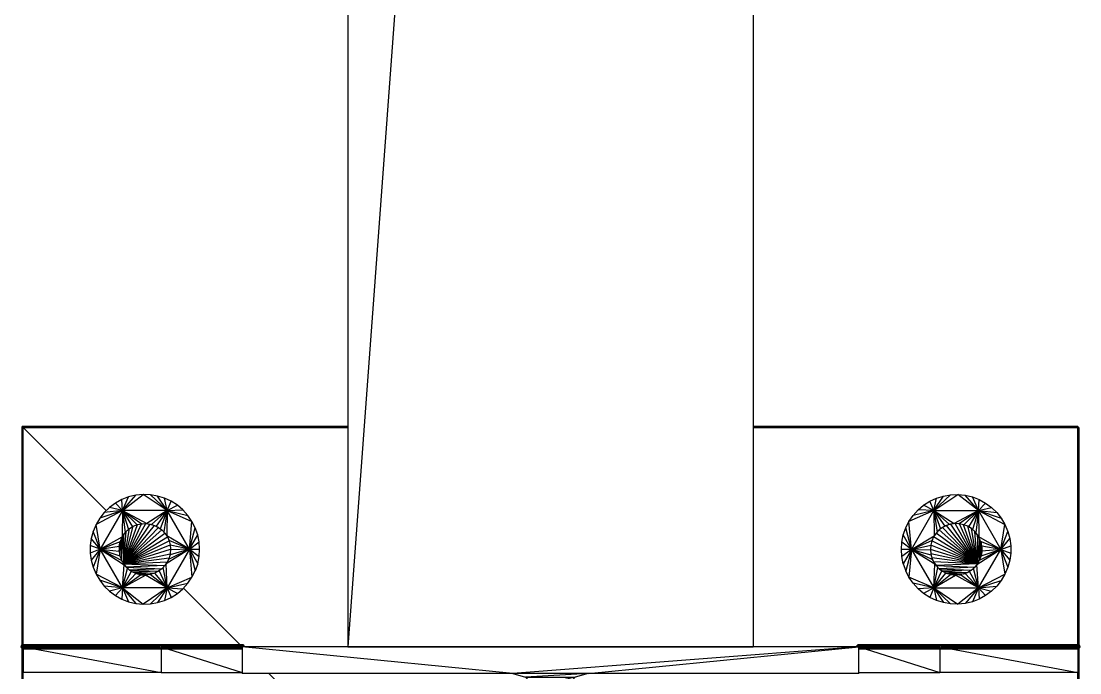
# Model space of a CAD drawing. Header units: millimetres. Extents: x -107267 to 109426, y -98906 to 83910.
# Drawn here: x 55227.5 to 55488.5, y -19015.2 to -18854.7 of the extents above; entities that cross this region are included whole.
import ezdxf

# ---------------------------------------------------------------- set-up
doc = ezdxf.new("R2010")
doc.units = ezdxf.units.MM
doc.layers.add('Top (Plan) View-000-CHÃO', color=254, linetype='Continuous')

# ---------------------------------------------------------------- blocks, each defined once
blk = doc.blocks.new('*U42')
at = {"layer": 'Top (Plan) View-000-CHÃO', "color": 0, "linetype": 'ByBlock', "lineweight": -2}
for p, q in [((154313.44, 143541.2), (154313.44, 142193.2)), ((154413.44, 143541.2), (154313.44, 142193.2)), ((154413.44, 143541.2), (154413.44, 142193.2)), ((154313.44, 142193.2), (154413.44, 142193.2))]:
    blk.add_line(p, q, dxfattribs=at)
blk = doc.blocks.new('*U50')
at = {"layer": 'Top (Plan) View-000-CHÃO', "color": 0, "linetype": 'ByBlock', "lineweight": -2}
for p, q in [((154257.75, 142229.44), (154256.17, 142228.58)), ((154259.44, 142230.09), (154257.75, 142229.44)), ((154257.94, 142226.72), (154257.75, 142229.44)), ((154257.94, 142226.72), (154262.98, 142230.69)), ((154257.94, 142226.72), (154261.19, 142230.51)), ((154257.94, 142226.72), (154259.44, 142230.09)), ((154261.19, 142230.51), (154259.44, 142230.09)), ((154262.98, 142230.69), (154261.19, 142230.51)), ((154264.79, 142230.63), (154262.98, 142230.69)), ((154268.93, 142226.72), (154262.98, 142230.69)), ((154266.56, 142230.33), (154264.79, 142230.63)), ((154268.93, 142226.72), (154264.79, 142230.63)), ((154268.29, 142229.79), (154266.56, 142230.33)), ((154268.93, 142226.72), (154266.56, 142230.33)), ((154269.92, 142229.04), (154268.29, 142229.79)), ((154268.93, 142226.72), (154268.29, 142229.79)), ((154254.72, 142227.51), (154253.42, 142226.25)), ((154256.17, 142228.58), (154254.72, 142227.51)), ((154257.94, 142226.72), (154254.72, 142227.51)), ((154257.94, 142226.72), (154256.17, 142228.58)), ((154268.93, 142226.72), (154269.92, 142229.04)), ((154268.93, 142226.72), (154271.44, 142228.06)), ((154268.93, 142226.72), (154272.82, 142226.9)), ((154271.44, 142228.06), (154269.92, 142229.04)), ((154272.82, 142226.9), (154271.44, 142228.06)), ((154274.03, 142225.56), (154272.82, 142226.9)), ((154257.94, 142226.72), (154251.39, 142223.29)), ((154252.31, 142224.84), (154251.39, 142223.29)), ((154257.94, 142226.72), (154252.31, 142224.84)), ((154253.42, 142226.25), (154252.31, 142224.84)), ((154257.94, 142226.72), (154252.44, 142217.2)), ((154257.94, 142226.72), (154253.42, 142226.25)), ((154257.94, 142226.72), (154257.86, 142220.24)), ((154268.93, 142226.72), (154257.94, 142226.72)), ((154257.94, 142226.72), (154263.89, 142223.53)), ((154257.94, 142226.72), (154262.69, 142223.5)), ((154257.94, 142226.72), (154261.51, 142223.25)), ((154257.94, 142226.72), (154260.4, 142222.77)), ((154257.94, 142226.72), (154259.4, 142222.1)), ((154257.94, 142226.72), (154258.54, 142221.24)), ((154268.93, 142226.72), (154263.89, 142223.53)), ((154268.93, 142226.72), (154265.08, 142223.33)), ((154268.93, 142226.72), (154266.21, 142222.91)), ((154268.93, 142226.72), (154267.24, 142222.28)), ((154268.93, 142226.72), (154268.14, 142221.47)), ((154268.93, 142226.72), (154268.86, 142220.5)), ((154274.43, 142217.2), (154268.93, 142226.72)), ((154268.93, 142226.72), (154274.03, 142225.56)), ((154268.93, 142226.72), (154275.05, 142224.08)), ((154275.05, 142224.08), (154274.03, 142225.56)), ((154250.68, 142221.62), (154250.21, 142219.89)), ((154251.39, 142223.29), (154250.68, 142221.62)), ((154252.44, 142217.2), (154250.68, 142221.62)), ((154252.44, 142217.2), (154251.39, 142223.29)), ((154259.19, 142221.89), (154259.4, 142222.1)), ((154259.4, 142222.1), (154259.52, 142222.18)), ((154260.14, 142222.6), (154260.4, 142222.77)), ((154260.4, 142222.77), (154260.48, 142222.81)), ((154261.31, 142223.16), (154261.51, 142223.25)), ((154261.51, 142223.25), (154261.53, 142223.25)), ((154262.67, 142223.5), (154262.69, 142223.5)), ((154262.69, 142223.5), (154262.86, 142223.51)), ((154263.81, 142223.53), (154263.89, 142223.53)), ((154263.89, 142223.53), (154264.19, 142223.48)), ((154264.95, 142223.35), (154265.08, 142223.33)), ((154265.08, 142223.33), (154265.36, 142223.23)), ((154266.03, 142222.97), (154266.21, 142222.91)), ((154266.21, 142222.91), (154266.44, 142222.77)), ((154267.04, 142222.4), (154267.24, 142222.28)), ((154267.24, 142222.28), (154267.4, 142222.13)), ((154267.93, 142221.66), (154268.14, 142221.47)), ((154274.43, 142217.2), (154275.05, 142224.08)), ((154274.43, 142217.2), (154275.86, 142222.47)), ((154275.86, 142222.47), (154275.05, 142224.08)), ((154276.46, 142220.76), (154275.86, 142222.47)), ((154250.21, 142219.89), (154249.97, 142218.1)), ((154252.44, 142217.2), (154250.21, 142219.89)), ((154252.44, 142217.2), (154257.86, 142220.24)), ((154252.44, 142217.2), (154257.39, 142219.13)), ((154257.36, 142218.99), (154257.39, 142219.13)), ((154257.39, 142219.13), (154257.5, 142219.4)), ((154257.78, 142220.05), (154257.86, 142220.24)), ((154257.86, 142220.24), (154258, 142220.45)), ((154258.4, 142221.03), (154258.54, 142221.24)), ((154258.54, 142221.24), (154258.68, 142221.38)), ((154268.14, 142221.47), (154268.23, 142221.34)), ((154268.68, 142220.74), (154268.86, 142220.5)), ((154268.86, 142220.5), (154268.9, 142220.41)), ((154274.43, 142217.2), (154268.86, 142220.5)), ((154269.27, 142219.64), (154269.39, 142219.41)), ((154269.39, 142219.41), (154269.4, 142219.37)), ((154274.43, 142217.2), (154269.39, 142219.41)), ((154274.43, 142217.2), (154276.46, 142220.76)), ((154274.43, 142217.2), (154276.81, 142219)), ((154276.81, 142219), (154276.46, 142220.76)), ((154276.94, 142217.2), (154276.81, 142219)), ((154249.97, 142218.1), (154249.97, 142216.29)), ((154252.44, 142217.2), (154249.97, 142218.1)), ((154252.44, 142217.2), (154249.97, 142216.29)), ((154249.97, 142216.29), (154250.21, 142214.51)), ((154252.44, 142217.2), (154250.21, 142214.51)), ((154252.44, 142217.2), (154250.68, 142212.77)), ((154252.44, 142217.2), (154251.39, 142211.11)), ((154252.44, 142217.2), (154257.13, 142217.95)), ((154252.44, 142217.2), (154257.1, 142216.75)), ((154252.44, 142217.2), (154257.3, 142215.56)), ((154252.44, 142217.2), (154257.72, 142214.43)), ((154252.44, 142217.2), (154258.35, 142213.39)), ((154257.94, 142207.67), (154252.44, 142217.2)), ((154257.1, 142216.75), (154257.11, 142216.98)), ((154257.11, 142216.71), (154257.1, 142216.75)), ((154257.13, 142217.95), (154257.2, 142218.25)), ((154257.13, 142217.86), (154257.13, 142217.95)), ((154274.43, 142217.2), (154268.69, 142213.63)), ((154274.43, 142217.2), (154268.93, 142207.67)), ((154274.43, 142217.2), (154269.27, 142214.69)), ((154274.43, 142217.2), (154269.64, 142215.84)), ((154269.7, 142218.25), (154269.7, 142218.25)), ((154269.7, 142218.25), (154269.7, 142218.19)), ((154274.43, 142217.2), (154269.7, 142218.25)), ((154269.78, 142217.04), (154269.75, 142216.75)), ((154274.43, 142217.2), (154269.78, 142217.04)), ((154269.78, 142217.11), (154269.78, 142217.04)), ((154274.43, 142217.2), (154276.46, 142213.63)), ((154274.43, 142217.2), (154275.86, 142211.93)), ((154274.43, 142217.2), (154275.05, 142210.32)), ((154274.43, 142217.2), (154276.94, 142217.2)), ((154274.43, 142217.2), (154276.81, 142215.4)), ((154276.81, 142215.4), (154276.94, 142217.2)), ((154250.21, 142214.51), (154250.68, 142212.77)), ((154257.3, 142215.56), (154257.3, 142215.57)), ((154257.35, 142215.44), (154257.3, 142215.56)), ((154257.72, 142214.43), (154257.7, 142214.49)), ((154257.88, 142214.17), (154257.72, 142214.43)), ((154268.69, 142213.63), (154268.8, 142213.84)), ((154269.14, 142214.46), (154269.27, 142214.69)), ((154269.33, 142214.86), (154269.27, 142214.69)), ((154269.64, 142215.84), (154269.55, 142215.56)), ((154269.65, 142215.97), (154269.64, 142215.84)), ((154276.46, 142213.63), (154276.81, 142215.4)), ((154250.68, 142212.77), (154251.39, 142211.11)), ((154251.39, 142211.11), (154252.31, 142209.56)), ((154257.94, 142207.67), (154251.39, 142211.11)), ((154257.94, 142207.67), (154258.35, 142213.39)), ((154257.94, 142207.67), (154259.16, 142212.5)), ((154257.94, 142207.67), (154260.13, 142211.78)), ((154257.94, 142207.67), (154261.21, 142211.25)), ((154258.35, 142213.39), (154258.28, 142213.51)), ((154258.55, 142213.17), (154258.35, 142213.39)), ((154259.16, 142212.5), (154259.04, 142212.64)), ((154259.37, 142212.34), (154259.16, 142212.5)), ((154260.13, 142211.78), (154259.94, 142211.92)), ((154260.32, 142211.68), (154260.13, 142211.78)), ((154261.21, 142211.25), (154260.96, 142211.37)), ((154261.37, 142211.21), (154261.21, 142211.25)), ((154265.93, 142211.36), (154265.88, 142211.34)), ((154266.18, 142211.49), (154265.93, 142211.36)), ((154268.93, 142207.67), (154265.93, 142211.36)), ((154266.99, 142211.94), (154266.89, 142211.88)), ((154267.22, 142212.13), (154266.99, 142211.94)), ((154268.93, 142207.67), (154266.99, 142211.94)), ((154267.92, 142212.7), (154267.79, 142212.59)), ((154268.1, 142212.92), (154267.92, 142212.7)), ((154268.93, 142207.67), (154267.92, 142212.7)), ((154268.69, 142213.63), (154268.55, 142213.46)), ((154268.93, 142207.67), (154268.69, 142213.63)), ((154275.05, 142210.32), (154275.86, 142211.93)), ((154276.46, 142213.63), (154275.86, 142211.93)), ((154252.31, 142209.56), (154253.42, 142208.14)), ((154257.94, 142207.67), (154252.31, 142209.56)), ((154257.94, 142207.67), (154262.38, 142210.94)), ((154257.94, 142207.67), (154263.58, 142210.85)), ((154262.38, 142210.94), (154262.09, 142211.01)), ((154262.49, 142210.93), (154262.38, 142210.94)), ((154263.58, 142210.85), (154263.31, 142210.87)), ((154263.63, 142210.85), (154263.58, 142210.85)), ((154268.93, 142207.67), (154263.58, 142210.85)), ((154264.78, 142210.99), (154264.78, 142210.99)), ((154264.79, 142210.99), (154264.78, 142210.99)), ((154268.93, 142207.67), (154264.78, 142210.99)), ((154268.93, 142207.67), (154275.05, 142210.32)), ((154268.93, 142207.67), (154274.03, 142208.83)), ((154272.82, 142207.49), (154274.03, 142208.83)), ((154274.03, 142208.83), (154275.05, 142210.32)), ((154253.42, 142208.14), (154254.72, 142206.89)), ((154257.94, 142207.67), (154253.42, 142208.14)), ((154257.94, 142207.67), (154254.72, 142206.89)), ((154254.72, 142206.89), (154256.17, 142205.82)), ((154257.94, 142207.67), (154256.17, 142205.82)), ((154257.94, 142207.67), (154257.75, 142204.95)), ((154268.93, 142207.67), (154257.94, 142207.67)), ((154257.94, 142207.67), (154262.98, 142203.7)), ((154257.94, 142207.67), (154261.19, 142203.88)), ((154257.94, 142207.67), (154259.44, 142204.3)), ((154268.93, 142207.67), (154262.98, 142203.7)), ((154268.93, 142207.67), (154264.79, 142203.76)), ((154268.93, 142207.67), (154266.56, 142204.06)), ((154268.93, 142207.67), (154268.29, 142204.6)), ((154268.93, 142207.67), (154272.82, 142207.49)), ((154268.93, 142207.67), (154271.44, 142206.33)), ((154268.93, 142207.67), (154269.92, 142205.36)), ((154269.92, 142205.36), (154271.44, 142206.33)), ((154271.44, 142206.33), (154272.82, 142207.49)), ((154256.17, 142205.82), (154257.75, 142204.95)), ((154257.75, 142204.95), (154259.44, 142204.3)), ((154259.44, 142204.3), (154261.19, 142203.88)), ((154261.19, 142203.88), (154262.98, 142203.7)), ((154262.98, 142203.7), (154264.79, 142203.76)), ((154264.79, 142203.76), (154266.56, 142204.06)), ((154266.56, 142204.06), (154268.29, 142204.6)), ((154268.29, 142204.6), (154269.92, 142205.36))]:
    blk.add_line(p, q, dxfattribs=at)
blk = doc.blocks.new('*U51')
at = {"layer": 'Top (Plan) View-000-CHÃO', "color": 0, "linetype": 'ByBlock', "lineweight": -2}
for p, q in [((154258.17, 142213.64), (154263.7, 142223.54)), ((154258.17, 142213.64), (154262.63, 142223.5)), ((154258.17, 142213.64), (154264.77, 142223.4)), ((154258.17, 142213.64), (154261.58, 142223.27)), ((154258.17, 142213.64), (154265.8, 142223.09)), ((154258.17, 142213.64), (154260.58, 142222.87)), ((154258.17, 142213.64), (154266.76, 142222.6)), ((154258.17, 142213.64), (154259.66, 142222.3)), ((154258.17, 142213.64), (154267.63, 142221.96)), ((154258.17, 142220.75), (154258.85, 142221.59)), ((154258.17, 142213.64), (154258.85, 142221.59)), ((154258.85, 142221.59), (154258.83, 142221.57)), ((154258.85, 142221.59), (154259.66, 142222.3)), ((154258.85, 142221.59), (154258.87, 142221.61)), ((154259.66, 142222.3), (154259.64, 142222.28)), ((154259.66, 142222.3), (154260.58, 142222.87)), ((154259.66, 142222.3), (154259.68, 142222.32)), ((154260.58, 142222.87), (154260.55, 142222.85)), ((154260.58, 142222.87), (154261.58, 142223.27)), ((154260.58, 142222.87), (154260.6, 142222.88)), ((154261.53, 142223.25), (154261.52, 142223.25)), ((154261.58, 142223.27), (154261.55, 142223.26)), ((154261.58, 142223.27), (154262.63, 142223.5)), ((154261.58, 142223.27), (154261.6, 142223.28)), ((154262.63, 142223.5), (154262.6, 142223.49)), ((154262.63, 142223.5), (154263.7, 142223.54)), ((154262.63, 142223.5), (154262.66, 142223.5)), ((154262.67, 142223.5), (154262.69, 142223.5)), ((154263.7, 142223.54), (154263.68, 142223.54)), ((154263.7, 142223.54), (154263.73, 142223.54)), ((154263.7, 142223.54), (154264.77, 142223.4)), ((154264.77, 142223.4), (154264.75, 142223.41)), ((154264.77, 142223.4), (154264.8, 142223.4)), ((154264.77, 142223.4), (154265.8, 142223.09)), ((154265.8, 142223.09), (154265.78, 142223.1)), ((154265.8, 142223.09), (154265.83, 142223.08)), ((154265.8, 142223.09), (154266.76, 142222.6)), ((154266.76, 142222.6), (154266.74, 142222.62)), ((154266.79, 142222.59), (154266.76, 142222.6)), ((154266.76, 142222.6), (154267.63, 142221.96)), ((154267.61, 142221.98), (154267.63, 142221.96)), ((154267.65, 142221.94), (154267.63, 142221.96)), ((154267.63, 142221.96), (154268.38, 142221.19)), ((154257.29, 142218.8), (154257.65, 142219.81)), ((154257.29, 142215.6), (154257.65, 142219.81)), ((154257.65, 142219.81), (154257.64, 142219.79)), ((154257.65, 142219.81), (154258.17, 142220.75)), ((154257.65, 142214.58), (154258.17, 142220.75)), ((154257.65, 142219.81), (154257.66, 142219.84)), ((154257.65, 142219.81), (154257.65, 142214.58)), ((154258.17, 142220.75), (154258.16, 142220.73)), ((154258.17, 142213.64), (154268.38, 142221.19)), ((154258.17, 142220.75), (154258.19, 142220.78)), ((154258.17, 142220.75), (154258.17, 142213.64)), ((154258.17, 142213.64), (154268.98, 142220.29)), ((154258.17, 142213.64), (154269.42, 142219.31)), ((154268.36, 142221.21), (154268.38, 142221.19)), ((154268.39, 142221.16), (154268.38, 142221.19)), ((154268.38, 142221.19), (154268.98, 142220.29)), ((154268.96, 142220.32), (154268.98, 142220.29)), ((154268.99, 142220.27), (154268.98, 142220.29)), ((154268.98, 142220.29), (154269.42, 142219.31)), ((154269.41, 142219.34), (154269.42, 142219.31)), ((154269.43, 142219.28), (154269.42, 142219.31)), ((154269.42, 142219.31), (154269.69, 142218.27)), ((154257.11, 142217.74), (154257.29, 142218.8)), ((154257.29, 142218.8), (154257.11, 142216.66)), ((154257.11, 142217.74), (154257.11, 142217.76)), ((154257.11, 142217.74), (154257.11, 142216.66)), ((154257.11, 142217.74), (154257.11, 142217.71)), ((154257.11, 142216.66), (154257.11, 142216.69)), ((154257.11, 142216.66), (154257.29, 142215.6)), ((154257.11, 142216.66), (154257.11, 142216.63)), ((154257.29, 142218.8), (154257.28, 142218.77)), ((154257.29, 142218.8), (154257.3, 142218.82)), ((154257.29, 142218.8), (154257.29, 142215.6)), ((154258.17, 142213.64), (154269.69, 142218.27)), ((154258.17, 142213.64), (154269.79, 142217.2)), ((154269.69, 142218.3), (154269.69, 142218.27)), ((154269.7, 142218.23), (154269.69, 142218.27)), ((154269.69, 142218.27), (154269.79, 142217.2)), ((154269.79, 142217.2), (154269.69, 142216.12)), ((154269.78, 142217.23), (154269.79, 142217.2)), ((154269.78, 142217.17), (154269.79, 142217.2)), ((154257.29, 142215.6), (154257.28, 142215.62)), ((154257.29, 142215.6), (154257.65, 142214.58)), ((154257.29, 142215.6), (154257.3, 142215.57)), ((154257.3, 142215.57), (154257.31, 142215.54)), ((154257.65, 142214.58), (154257.64, 142214.61)), ((154257.65, 142214.58), (154258.17, 142213.64)), ((154257.65, 142214.58), (154257.66, 142214.56)), ((154258.17, 142213.64), (154269.69, 142216.12)), ((154258.17, 142213.64), (154269.42, 142215.08)), ((154258.17, 142213.64), (154268.98, 142214.1)), ((154268.98, 142214.1), (154268.38, 142213.21)), ((154268.96, 142214.08), (154268.98, 142214.1)), ((154269.42, 142215.08), (154268.98, 142214.1)), ((154268.99, 142214.13), (154268.98, 142214.1)), ((154269.41, 142215.05), (154269.42, 142215.08)), ((154269.69, 142216.12), (154269.42, 142215.08)), ((154269.43, 142215.11), (154269.42, 142215.08)), ((154269.7, 142216.15), (154269.69, 142216.12)), ((154269.69, 142216.1), (154269.69, 142216.12)), ((154258.17, 142213.64), (154258.16, 142213.66)), ((154258.17, 142213.64), (154258.85, 142212.8)), ((154258.17, 142213.64), (154258.19, 142213.62)), ((154258.17, 142213.64), (154268.38, 142213.21)), ((154258.85, 142212.8), (154258.83, 142212.82)), ((154268.38, 142213.21), (154258.85, 142212.8)), ((154258.85, 142212.8), (154259.66, 142212.09)), ((154258.85, 142212.8), (154258.87, 142212.78)), ((154258.85, 142212.8), (154267.63, 142212.43)), ((154259.66, 142212.09), (154259.64, 142212.11)), ((154267.63, 142212.43), (154259.66, 142212.09)), ((154259.66, 142212.09), (154260.58, 142211.53)), ((154259.66, 142212.09), (154259.68, 142212.08)), ((154259.66, 142212.09), (154266.76, 142211.79)), ((154260.58, 142211.53), (154260.55, 142211.54)), ((154266.76, 142211.79), (154260.58, 142211.53)), ((154260.58, 142211.53), (154261.58, 142211.12)), ((154260.58, 142211.53), (154260.6, 142211.51)), ((154260.58, 142211.53), (154265.8, 142211.3)), ((154261.58, 142211.12), (154261.55, 142211.13)), ((154265.8, 142211.3), (154261.58, 142211.12)), ((154261.58, 142211.12), (154262.63, 142210.9)), ((154261.58, 142211.12), (154261.6, 142211.12)), ((154261.58, 142211.12), (154264.77, 142210.99)), ((154265.8, 142211.3), (154264.77, 142210.99)), ((154265.8, 142211.3), (154265.78, 142211.29)), ((154266.76, 142211.79), (154265.8, 142211.3)), ((154265.8, 142211.3), (154265.83, 142211.32)), ((154266.76, 142211.79), (154266.74, 142211.78)), ((154267.63, 142212.43), (154266.76, 142211.79)), ((154266.76, 142211.79), (154266.79, 142211.81)), ((154267.63, 142212.43), (154267.61, 142212.41)), ((154268.38, 142213.21), (154267.63, 142212.43)), ((154267.63, 142212.43), (154267.65, 142212.45)), ((154268.38, 142213.21), (154268.36, 142213.19)), ((154268.39, 142213.23), (154268.38, 142213.21)), ((154262.63, 142210.9), (154262.6, 142210.9)), ((154264.77, 142210.99), (154262.63, 142210.9)), ((154262.63, 142210.9), (154263.7, 142210.85)), ((154262.63, 142210.9), (154262.66, 142210.9)), ((154263.7, 142210.85), (154263.68, 142210.85)), ((154264.77, 142210.99), (154263.7, 142210.85)), ((154263.7, 142210.85), (154263.73, 142210.85)), ((154264.77, 142210.99), (154264.75, 142210.98)), ((154264.77, 142210.99), (154264.8, 142211))]:
    blk.add_line(p, q, dxfattribs=at)
blk = doc.blocks.new('*U56')
at = {"layer": 'Top (Plan) View-000-CHÃO', "color": 0, "linetype": 'ByBlock', "lineweight": -2}
for p, q in [((154456.95, 142229.03), (154458.58, 142229.79)), ((154457.94, 142226.72), (154463.89, 142230.68)), ((154457.94, 142226.72), (154462.08, 142230.62)), ((154457.94, 142226.72), (154460.31, 142230.32)), ((154457.94, 142226.72), (154458.58, 142229.79)), ((154458.58, 142229.79), (154460.31, 142230.32)), ((154460.31, 142230.32), (154462.08, 142230.62)), ((154462.08, 142230.62), (154463.89, 142230.68)), ((154463.89, 142230.68), (154465.68, 142230.5)), ((154468.93, 142226.72), (154463.89, 142230.68)), ((154465.68, 142230.5), (154467.44, 142230.09)), ((154468.93, 142226.72), (154465.68, 142230.5)), ((154467.44, 142230.09), (154469.12, 142229.44)), ((154468.93, 142226.72), (154467.44, 142230.09)), ((154468.93, 142226.72), (154469.12, 142229.44)), ((154469.12, 142229.44), (154470.7, 142228.57)), ((154452.84, 142225.56), (154454.05, 142226.9)), ((154454.05, 142226.9), (154455.43, 142228.06)), ((154457.94, 142226.72), (154454.05, 142226.9)), ((154455.43, 142228.06), (154456.95, 142229.03)), ((154457.94, 142226.72), (154455.43, 142228.06)), ((154457.94, 142226.72), (154456.95, 142229.03)), ((154468.93, 142226.72), (154470.7, 142228.57)), ((154468.93, 142226.72), (154472.15, 142227.5)), ((154470.7, 142228.57), (154472.15, 142227.5)), ((154472.15, 142227.5), (154473.45, 142226.25)), ((154457.94, 142226.72), (154451.82, 142224.07)), ((154451.82, 142224.07), (154452.84, 142225.56)), ((154452.44, 142217.19), (154457.94, 142226.72)), ((154457.94, 142226.72), (154452.84, 142225.56)), ((154457.94, 142226.72), (154458.01, 142220.49)), ((154457.94, 142226.72), (154458.73, 142221.46)), ((154457.94, 142226.72), (154459.63, 142222.27)), ((154457.94, 142226.72), (154460.66, 142222.9)), ((154457.94, 142226.72), (154461.79, 142223.32)), ((154457.94, 142226.72), (154462.98, 142223.52)), ((154457.94, 142226.72), (154468.93, 142226.72)), ((154457.94, 142226.72), (154457.94, 142226.72)), ((154458.35, 142226.72), (154458.35, 142226.72)), ((154459.51, 142226.72), (154459.51, 142226.72)), ((154460.11, 142226.72), (154460.11, 142226.72)), ((154461.07, 142226.72), (154461.07, 142226.72)), ((154462.58, 142226.72), (154462.58, 142226.72)), ((154468.93, 142226.72), (154462.98, 142223.52)), ((154463.38, 142226.72), (154463.38, 142226.72)), ((154468.93, 142226.72), (154464.19, 142223.5)), ((154464.87, 142226.72), (154464.87, 142226.72)), ((154468.93, 142226.72), (154465.37, 142223.24)), ((154466.42, 142226.72), (154466.42, 142226.72)), ((154468.93, 142226.72), (154466.48, 142222.77)), ((154467.47, 142226.72), (154467.47, 142226.72)), ((154468.93, 142226.72), (154467.48, 142222.09)), ((154468.04, 142226.72), (154468.04, 142226.72)), ((154468.93, 142226.72), (154468.33, 142221.24)), ((154468.93, 142226.72), (154469.01, 142220.24)), ((154468.93, 142226.72), (154474.43, 142217.19)), ((154468.93, 142226.72), (154475.48, 142223.28)), ((154468.93, 142226.72), (154474.57, 142224.83)), ((154468.93, 142226.72), (154473.45, 142226.25)), ((154473.45, 142226.25), (154474.57, 142224.83)), ((154474.57, 142224.83), (154475.48, 142223.28)), ((154450.42, 142220.76), (154451.01, 142222.46)), ((154451.01, 142222.46), (154451.82, 142224.07)), ((154452.44, 142217.19), (154451.01, 142222.46)), ((154452.44, 142217.19), (154451.82, 142224.07)), ((154458.94, 142221.65), (154458.73, 142221.46)), ((154459.63, 142222.27), (154459.47, 142222.13)), ((154459.83, 142222.4), (154459.63, 142222.27)), ((154460.66, 142222.9), (154460.44, 142222.77)), ((154460.84, 142222.97), (154460.66, 142222.9)), ((154461.79, 142223.32), (154461.51, 142223.22)), ((154461.92, 142223.35), (154461.79, 142223.32)), ((154462.98, 142223.52), (154462.68, 142223.47)), ((154463.06, 142223.52), (154462.98, 142223.52)), ((154464.19, 142223.5), (154464.01, 142223.5)), ((154464.2, 142223.49), (154464.19, 142223.5)), ((154465.37, 142223.24), (154465.34, 142223.25)), ((154465.56, 142223.16), (154465.37, 142223.24)), ((154466.48, 142222.77), (154466.4, 142222.8)), ((154466.73, 142222.6), (154466.48, 142222.77)), ((154467.48, 142222.09), (154467.36, 142222.17)), ((154467.68, 142221.88), (154467.48, 142222.09)), ((154474.43, 142217.19), (154475.48, 142223.28)), ((154474.43, 142217.19), (154476.19, 142221.62)), ((154475.48, 142223.28), (154476.19, 142221.62)), ((154476.19, 142221.62), (154476.66, 142219.88)), ((154449.94, 142217.19), (154450.06, 142218.99)), ((154450.06, 142218.99), (154450.42, 142220.76)), ((154452.44, 142217.19), (154450.06, 142218.99)), ((154452.44, 142217.19), (154450.42, 142220.76)), ((154452.44, 142217.19), (154458.01, 142220.49)), ((154452.44, 142217.19), (154457.48, 142219.41)), ((154457.48, 142219.41), (154457.47, 142219.37)), ((154457.6, 142219.64), (154457.48, 142219.41)), ((154458.01, 142220.49), (154457.97, 142220.4)), ((154458.19, 142220.74), (154458.01, 142220.49)), ((154458.73, 142221.46), (154458.64, 142221.33)), ((154468.33, 142221.24), (154468.19, 142221.38)), ((154468.47, 142221.03), (154468.33, 142221.24)), ((154469.01, 142220.24), (154468.87, 142220.44)), ((154469.09, 142220.05), (154469.01, 142220.24)), ((154474.43, 142217.19), (154469.01, 142220.24)), ((154469.48, 142219.13), (154469.37, 142219.39)), ((154469.52, 142218.98), (154469.48, 142219.13)), ((154474.43, 142217.19), (154469.48, 142219.13)), ((154474.43, 142217.19), (154476.66, 142219.88)), ((154476.66, 142219.88), (154476.91, 142218.09)), ((154450.06, 142215.39), (154449.94, 142217.19)), ((154452.44, 142217.19), (154449.94, 142217.19)), ((154452.44, 142217.19), (154450.06, 142215.39)), ((154452.44, 142217.19), (154450.42, 142213.62)), ((154452.44, 142217.19), (154451.01, 142211.92)), ((154452.44, 142217.19), (154451.82, 142210.31)), ((154452.44, 142217.19), (154457.17, 142218.24)), ((154452.44, 142217.19), (154457.6, 142214.69)), ((154452.44, 142217.19), (154458.18, 142213.63)), ((154452.44, 142217.19), (154457.23, 142215.84)), ((154452.44, 142217.19), (154457.09, 142217.04)), ((154452.44, 142217.19), (154457.94, 142207.67)), ((154452.44, 142217.19), (154452.44, 142217.19)), ((154457.09, 142217.1), (154457.09, 142217.04)), ((154457.09, 142217.04), (154457.12, 142216.75)), ((154457.17, 142218.25), (154457.17, 142218.24)), ((154457.17, 142218.24), (154457.17, 142218.19)), ((154474.43, 142217.19), (154468.52, 142213.39)), ((154468.93, 142207.67), (154474.43, 142217.19)), ((154474.43, 142217.19), (154469.15, 142214.42)), ((154474.43, 142217.19), (154469.57, 142215.55)), ((154469.74, 142217.95), (154469.68, 142218.25)), ((154469.74, 142217.85), (154469.74, 142217.95)), ((154474.43, 142217.19), (154469.74, 142217.95)), ((154469.77, 142216.74), (154469.76, 142216.98)), ((154469.76, 142216.71), (154469.77, 142216.74)), ((154474.43, 142217.19), (154469.77, 142216.74)), ((154474.43, 142217.19), (154476.91, 142218.09)), ((154474.43, 142217.19), (154475.48, 142211.1)), ((154474.43, 142217.19), (154476.19, 142212.76)), ((154474.43, 142217.19), (154476.66, 142214.5)), ((154474.43, 142217.19), (154476.91, 142216.29)), ((154476.91, 142218.09), (154476.91, 142216.29)), ((154450.42, 142213.62), (154450.06, 142215.39)), ((154457.22, 142215.96), (154457.23, 142215.84)), ((154457.23, 142215.84), (154457.32, 142215.55)), ((154457.54, 142214.86), (154457.6, 142214.69)), ((154457.73, 142214.45), (154457.6, 142214.69)), ((154458.18, 142213.63), (154458.07, 142213.83)), ((154468.99, 142214.17), (154469.15, 142214.42)), ((154469.15, 142214.42), (154469.17, 142214.49)), ((154469.53, 142215.43), (154469.57, 142215.55)), ((154469.57, 142215.55), (154469.57, 142215.56)), ((154476.66, 142214.5), (154476.19, 142212.76)), ((154476.91, 142216.29), (154476.66, 142214.5)), ((154450.42, 142213.62), (154451.01, 142211.92)), ((154451.82, 142210.31), (154451.01, 142211.92)), ((154457.94, 142207.67), (154458.18, 142213.63)), ((154457.94, 142207.67), (154458.95, 142212.7)), ((154457.94, 142207.67), (154459.88, 142211.93)), ((154457.94, 142207.67), (154460.94, 142211.35)), ((154458.18, 142213.63), (154458.32, 142213.46)), ((154458.77, 142212.91), (154458.95, 142212.7)), ((154458.95, 142212.7), (154459.08, 142212.59)), ((154458.95, 142212.7), (154458.95, 142212.7)), ((154459.65, 142212.12), (154459.88, 142211.93)), ((154459.88, 142211.93), (154459.98, 142211.87)), ((154459.88, 142211.93), (154459.98, 142211.88)), ((154459.97, 142211.88), (154459.88, 142211.93)), ((154460.69, 142211.49), (154460.94, 142211.35)), ((154460.72, 142211.47), (154460.94, 142211.35)), ((154460.94, 142211.35), (154460.73, 142211.47)), ((154460.94, 142211.35), (154460.99, 142211.34)), ((154460.94, 142211.35), (154460.99, 142211.34)), ((154460.99, 142211.34), (154460.94, 142211.35)), ((154460.94, 142211.35), (154460.94, 142211.35)), ((154465.5, 142211.2), (154465.66, 142211.24)), ((154465.51, 142211.2), (154465.66, 142211.24)), ((154465.66, 142211.24), (154465.51, 142211.2)), ((154465.66, 142211.24), (154465.91, 142211.37)), ((154465.9, 142211.36), (154465.66, 142211.24)), ((154465.89, 142211.36), (154465.66, 142211.24)), ((154465.66, 142211.24), (154465.66, 142211.24)), ((154468.93, 142207.67), (154465.66, 142211.24)), ((154466.74, 142211.77), (154466.55, 142211.68)), ((154466.55, 142211.68), (154466.74, 142211.77)), ((154466.74, 142211.77), (154466.56, 142211.68)), ((154466.74, 142211.77), (154466.93, 142211.91)), ((154468.93, 142207.67), (154466.74, 142211.77)), ((154467.5, 142212.34), (154467.71, 142212.49)), ((154467.71, 142212.49), (154467.83, 142212.63)), ((154468.93, 142207.67), (154467.71, 142212.49)), ((154468.32, 142213.17), (154468.52, 142213.39)), ((154468.52, 142213.39), (154468.59, 142213.5)), ((154468.93, 142207.67), (154468.52, 142213.39)), ((154468.93, 142207.67), (154475.48, 142211.1)), ((154475.48, 142211.1), (154474.57, 142209.55)), ((154476.19, 142212.76), (154475.48, 142211.1)), ((154452.84, 142208.82), (154451.82, 142210.31)), ((154457.94, 142207.67), (154451.82, 142210.31)), ((154454.05, 142207.49), (154452.84, 142208.82)), ((154457.94, 142207.67), (154452.84, 142208.82)), ((154457.94, 142207.67), (154462.09, 142210.99)), ((154457.94, 142207.67), (154463.29, 142210.84)), ((154462.08, 142210.99), (154462.09, 142210.99)), ((154462.08, 142210.99), (154462.09, 142210.99)), ((154462.09, 142210.99), (154462.08, 142210.99)), ((154462.09, 142210.99), (154462.09, 142210.99)), ((154462.09, 142210.99), (154462.09, 142210.99)), ((154462.09, 142210.99), (154462.09, 142210.99)), ((154462.09, 142210.99), (154462.09, 142210.99)), ((154463.24, 142210.85), (154463.29, 142210.84)), ((154463.25, 142210.85), (154463.29, 142210.84)), ((154463.29, 142210.84), (154463.25, 142210.85)), ((154463.29, 142210.84), (154463.56, 142210.86)), ((154463.29, 142210.84), (154463.55, 142210.86)), ((154463.51, 142210.86), (154463.29, 142210.84)), ((154463.29, 142210.84), (154463.29, 142210.84)), ((154468.93, 142207.67), (154463.29, 142210.84)), ((154464.38, 142210.92), (154464.49, 142210.93)), ((154464.39, 142210.92), (154464.49, 142210.93)), ((154464.49, 142210.93), (154464.39, 142210.92)), ((154464.49, 142210.93), (154464.79, 142211.01)), ((154464.49, 142210.93), (154464.78, 142211.01)), ((154464.76, 142211), (154464.49, 142210.93)), ((154464.49, 142210.93), (154464.49, 142210.93)), ((154468.93, 142207.67), (154464.49, 142210.93)), ((154468.93, 142207.67), (154474.57, 142209.55)), ((154474.57, 142209.55), (154473.45, 142208.14)), ((154457.94, 142207.67), (154454.05, 142207.49)), ((154455.43, 142206.32), (154454.05, 142207.49)), ((154457.94, 142207.67), (154455.43, 142206.32)), ((154456.95, 142205.35), (154455.43, 142206.32)), ((154457.94, 142207.67), (154456.95, 142205.35)), ((154457.94, 142207.67), (154468.93, 142207.67)), ((154457.94, 142207.67), (154458.58, 142204.59)), ((154457.94, 142207.67), (154460.31, 142204.06)), ((154457.94, 142207.67), (154462.08, 142203.76)), ((154457.94, 142207.67), (154463.89, 142203.7)), ((154468.93, 142207.67), (154463.89, 142203.7)), ((154468.93, 142207.67), (154465.68, 142203.88)), ((154468.93, 142207.67), (154467.44, 142204.3)), ((154468.93, 142207.67), (154473.45, 142208.14)), ((154468.93, 142207.67), (154469.12, 142204.95)), ((154468.93, 142207.67), (154470.7, 142205.81)), ((154468.93, 142207.67), (154472.15, 142206.88)), ((154472.15, 142206.88), (154470.7, 142205.81)), ((154473.45, 142208.14), (154472.15, 142206.88)), ((154458.58, 142204.59), (154456.95, 142205.35)), ((154460.31, 142204.06), (154458.58, 142204.59)), ((154462.08, 142203.76), (154460.31, 142204.06)), ((154463.89, 142203.7), (154462.08, 142203.76)), ((154465.68, 142203.88), (154463.89, 142203.7)), ((154467.44, 142204.3), (154465.68, 142203.88)), ((154469.12, 142204.95), (154467.44, 142204.3)), ((154470.7, 142205.81), (154469.12, 142204.95))]:
    blk.add_line(p, q, dxfattribs=at)
blk = doc.blocks.new('*U57')
at = {"layer": 'Top (Plan) View-000-CHÃO', "color": 0, "linetype": 'ByBlock', "lineweight": -2}
for p, q in [((154459.24, 142221.96), (154458.49, 142221.18)), ((154459.22, 142221.94), (154459.24, 142221.96)), ((154460.11, 142222.6), (154459.24, 142221.96)), ((154459.26, 142221.98), (154459.24, 142221.96)), ((154468.7, 142213.64), (154459.24, 142221.96)), ((154460.08, 142222.58), (154460.11, 142222.6)), ((154461.07, 142223.08), (154460.11, 142222.6)), ((154460.11, 142222.6), (154460.13, 142222.61)), ((154468.7, 142213.64), (154460.11, 142222.6)), ((154461.07, 142223.08), (154461.04, 142223.07)), ((154462.1, 142223.4), (154461.07, 142223.08)), ((154461.07, 142223.08), (154461.09, 142223.09)), ((154468.7, 142213.64), (154461.07, 142223.08)), ((154462.1, 142223.4), (154462.07, 142223.39)), ((154463.17, 142223.54), (154462.1, 142223.4)), ((154462.1, 142223.4), (154462.13, 142223.4)), ((154468.7, 142213.64), (154462.1, 142223.4)), ((154463.17, 142223.54), (154463.14, 142223.53)), ((154464.24, 142223.49), (154463.17, 142223.54)), ((154463.17, 142223.54), (154463.19, 142223.54)), ((154468.7, 142213.64), (154463.17, 142223.54)), ((154464.2, 142223.49), (154464.18, 142223.49)), ((154464.24, 142223.49), (154464.21, 142223.49)), ((154465.29, 142223.26), (154464.24, 142223.49)), ((154464.24, 142223.49), (154464.27, 142223.48)), ((154468.7, 142213.64), (154464.24, 142223.49)), ((154465.29, 142223.26), (154465.27, 142223.27)), ((154466.29, 142222.86), (154465.29, 142223.26)), ((154465.29, 142223.26), (154465.32, 142223.25)), ((154468.7, 142213.64), (154465.29, 142223.26)), ((154465.34, 142223.25), (154465.35, 142223.24)), ((154466.29, 142222.86), (154466.27, 142222.87)), ((154467.21, 142222.3), (154466.29, 142222.86)), ((154466.29, 142222.86), (154466.32, 142222.85)), ((154468.7, 142213.64), (154466.29, 142222.86)), ((154467.21, 142222.3), (154467.19, 142222.31)), ((154468.02, 142221.59), (154467.21, 142222.3)), ((154467.21, 142222.3), (154467.23, 142222.28)), ((154468.7, 142213.64), (154467.21, 142222.3)), ((154468.02, 142221.59), (154468, 142221.6)), ((154468.7, 142220.75), (154468.02, 142221.59)), ((154468.02, 142221.59), (154468.04, 142221.56)), ((154468.7, 142213.64), (154468.02, 142221.59)), ((154457.45, 142219.31), (154457.18, 142218.26)), ((154457.44, 142219.28), (154457.45, 142219.31)), ((154457.89, 142220.29), (154457.45, 142219.31)), ((154457.46, 142219.33), (154457.45, 142219.31)), ((154468.7, 142213.64), (154457.45, 142219.31)), ((154457.88, 142220.26), (154457.89, 142220.29)), ((154458.49, 142221.18), (154457.89, 142220.29)), ((154457.91, 142220.31), (154457.89, 142220.29)), ((154468.7, 142213.64), (154457.89, 142220.29)), ((154458.48, 142221.16), (154458.49, 142221.18)), ((154458.51, 142221.2), (154458.49, 142221.18)), ((154468.7, 142213.64), (154458.49, 142221.18)), ((154468.7, 142220.75), (154468.68, 142220.77)), ((154469.22, 142219.81), (154468.7, 142220.75)), ((154468.7, 142220.75), (154468.71, 142220.72)), ((154468.7, 142220.75), (154468.7, 142213.64)), ((154469.22, 142214.58), (154468.7, 142220.75)), ((154469.22, 142219.81), (154469.21, 142219.83)), ((154469.58, 142218.79), (154469.22, 142219.81)), ((154469.22, 142219.81), (154469.23, 142219.78)), ((154469.22, 142219.81), (154469.22, 142214.58)), ((154469.58, 142215.59), (154469.22, 142219.81)), ((154457.18, 142218.26), (154457.09, 142217.19)), ((154457.09, 142217.22), (154457.09, 142217.19)), ((154457.09, 142217.16), (154457.09, 142217.19)), ((154457.09, 142217.19), (154457.18, 142216.12)), ((154468.7, 142213.64), (154457.09, 142217.19)), ((154457.17, 142218.22), (154457.18, 142218.26)), ((154457.18, 142218.29), (154457.18, 142218.26)), ((154468.7, 142213.64), (154457.18, 142218.26)), ((154469.58, 142218.79), (154469.57, 142218.82)), ((154469.76, 142217.73), (154469.58, 142218.79)), ((154469.58, 142218.79), (154469.59, 142218.76)), ((154469.58, 142218.79), (154469.58, 142215.59)), ((154469.58, 142218.79), (154469.76, 142216.65)), ((154469.76, 142216.65), (154469.58, 142215.59)), ((154469.76, 142217.73), (154469.76, 142217.76)), ((154469.76, 142217.73), (154469.76, 142216.65)), ((154469.76, 142217.73), (154469.76, 142217.7)), ((154469.76, 142216.65), (154469.76, 142216.68)), ((154469.76, 142216.65), (154469.76, 142216.62)), ((154457.17, 142216.15), (154457.18, 142216.12)), ((154457.18, 142216.09), (154457.18, 142216.12)), ((154457.18, 142216.12), (154457.45, 142215.08)), ((154468.7, 142213.64), (154457.18, 142216.12)), ((154457.44, 142215.1), (154457.45, 142215.08)), ((154457.46, 142215.05), (154457.45, 142215.08)), ((154457.45, 142215.08), (154457.89, 142214.09)), ((154468.7, 142213.64), (154457.45, 142215.08)), ((154457.88, 142214.12), (154457.89, 142214.09)), ((154457.91, 142214.07), (154457.89, 142214.09)), ((154457.89, 142214.09), (154458.49, 142213.2)), ((154468.7, 142213.64), (154457.89, 142214.09)), ((154469.22, 142214.58), (154468.7, 142213.64)), ((154469.22, 142214.58), (154469.21, 142214.55)), ((154469.58, 142215.59), (154469.22, 142214.58)), ((154469.22, 142214.58), (154469.23, 142214.6)), ((154469.57, 142215.56), (154469.56, 142215.53)), ((154469.58, 142215.59), (154469.57, 142215.56)), ((154469.58, 142215.59), (154469.59, 142215.62)), ((154458.48, 142213.22), (154458.49, 142213.2)), ((154468.7, 142213.64), (154458.49, 142213.2)), ((154458.49, 142213.2), (154458.51, 142213.18)), ((154458.49, 142213.2), (154459.24, 142212.42)), ((154458.49, 142213.2), (154468.02, 142212.8)), ((154459.24, 142212.42), (154459.22, 142212.44)), ((154468.02, 142212.8), (154459.24, 142212.42)), ((154459.24, 142212.42), (154459.26, 142212.41)), ((154459.24, 142212.42), (154460.11, 142211.78)), ((154459.24, 142212.42), (154467.21, 142212.09)), ((154460.11, 142211.78), (154460.08, 142211.8)), ((154467.21, 142212.09), (154460.11, 142211.78)), ((154460.11, 142211.78), (154460.13, 142211.77)), ((154460.11, 142211.78), (154461.07, 142211.3)), ((154460.11, 142211.78), (154466.29, 142211.52)), ((154461.07, 142211.3), (154461.04, 142211.31)), ((154466.29, 142211.52), (154461.07, 142211.3)), ((154461.07, 142211.3), (154461.09, 142211.29)), ((154461.07, 142211.3), (154462.1, 142210.98)), ((154461.07, 142211.3), (154465.29, 142211.12)), ((154465.29, 142211.12), (154462.1, 142210.98)), ((154465.29, 142211.12), (154464.24, 142210.89)), ((154465.29, 142211.12), (154465.27, 142211.11)), ((154466.29, 142211.52), (154465.29, 142211.12)), ((154465.29, 142211.12), (154465.32, 142211.13)), ((154466.29, 142211.52), (154466.27, 142211.51)), ((154467.21, 142212.09), (154466.29, 142211.52)), ((154466.29, 142211.52), (154466.32, 142211.54)), ((154467.21, 142212.09), (154467.19, 142212.07)), ((154468.02, 142212.8), (154467.21, 142212.09)), ((154467.21, 142212.09), (154467.23, 142212.1)), ((154468.02, 142212.8), (154468, 142212.78)), ((154468.7, 142213.64), (154468.02, 142212.8)), ((154468.02, 142212.8), (154468.04, 142212.82)), ((154468.7, 142213.64), (154468.68, 142213.61)), ((154468.7, 142213.64), (154468.71, 142213.66)), ((154462.1, 142210.98), (154462.07, 142210.99)), ((154462.1, 142210.98), (154462.13, 142210.98)), ((154462.1, 142210.98), (154463.17, 142210.85)), ((154462.1, 142210.98), (154464.24, 142210.89)), ((154463.17, 142210.85), (154463.14, 142210.85)), ((154464.24, 142210.89), (154463.17, 142210.85)), ((154463.17, 142210.85), (154463.19, 142210.85)), ((154464.24, 142210.89), (154464.21, 142210.89)), ((154464.24, 142210.89), (154464.27, 142210.9))]:
    blk.add_line(p, q, dxfattribs=at)
blk = doc.blocks.new('*U68')
at = {"layer": 'Top (Plan) View-000-CHÃO', "color": 0, "linetype": 'ByBlock', "lineweight": -2}
for p, q in [((154233.18, 142247.45), (154233.19, 142247.45)), ((154233.19, 142247.45), (154233.18, 142247.45)), ((154233.19, 142247.45), (154313.44, 142247.45)), ((154313.44, 142247.45), (154233.19, 142247.45)), ((154233.19, 142247.45), (154233.44, 142247.2)), ((154233.19, 142193.63), (154233.19, 142247.45)), ((154233.19, 142247.45), (154233.19, 142193.63)), ((154233.44, 142247.2), (154233.19, 142247.45)), ((154413.44, 142247.45), (154493.44, 142247.45)), ((154493.44, 142247.45), (154413.44, 142247.45)), ((154493.44, 142247.45), (154493.44, 142247.45)), ((154493.44, 142247.2), (154493.44, 142247.45)), ((154493.44, 142247.45), (154493.44, 142247.45)), ((154493.44, 142247.45), (154493.44, 142247.2)), ((154493.69, 142247.2), (154493.44, 142247.2)), ((154493.44, 142247.2), (154493.69, 142247.2)), ((154493.69, 142247.2), (154493.69, 142247.2)), ((154493.69, 142247.2), (154493.69, 142193.63)), ((154493.69, 142193.63), (154493.69, 142247.2)), ((154493.69, 142247.2), (154493.69, 142247.2)), ((154233.19, 142167.2), (154233.19, 142192.76)), ((154233.19, 142192.76), (154233.19, 142167.2)), ((154493.69, 142192.76), (154493.69, 142048.24)), ((154493.69, 142048.24), (154493.69, 142192.76)), ((154233.19, 142048.24), (154233.19, 142067.2)), ((154233.19, 142067.2), (154233.19, 142048.24)), ((154233.19, 141986.95), (154233.19, 142047.37)), ((154233.19, 142047.37), (154233.19, 141986.95)), ((154493.69, 142047.37), (154493.69, 141986.95)), ((154493.69, 141986.95), (154493.69, 142047.37)), ((154233.18, 141986.94), (154233.19, 141986.95)), ((154233.19, 141986.95), (154233.18, 141986.94)), ((154233.19, 141986.95), (154233.44, 141987.2)), ((154233.44, 141987.2), (154233.19, 141986.95)), ((154359.81, 141986.95), (154233.19, 141986.95)), ((154233.19, 141986.95), (154359.81, 141986.95)), ((154493.69, 141986.95), (154360.69, 141986.95)), ((154360.69, 141986.95), (154493.69, 141986.95)), ((154493.69, 141986.95), (154493.44, 141987.2)), ((154493.44, 141987.2), (154493.69, 141986.95)), ((154493.69, 141986.94), (154493.69, 141986.95)), ((154493.69, 141986.95), (154493.69, 141986.94))]:
    blk.add_line(p, q, dxfattribs=at)
blk = doc.blocks.new('*U69')
at = {"layer": 'Top (Plan) View-000-CHÃO', "color": 0, "linetype": 'ByBlock', "lineweight": -2}
for p, q in [((154233.44, 142247.2), (154313.44, 142247.2)), ((154253.91, 142226.72), (154233.44, 142247.2)), ((154233.44, 142193.7), (154233.44, 142247.2)), ((154413.44, 142247.2), (154493.44, 142247.2)), ((154493.44, 142193.7), (154493.44, 142247.2)), ((154267.93, 142212.71), (154267.91, 142212.72)), ((154286.94, 142193.7), (154272.97, 142207.66)), ((154233.44, 142167.2), (154233.44, 142186.85)), ((154313.44, 142167.2), (154294.03, 142186.6)), ((154493.44, 142048.31), (154493.44, 142186.85)), ((154366.94, 142113.7), (154366.36, 142114.27)), ((154233.44, 142048.31), (154233.44, 142067.2)), ((154233.44, 141987.2), (154233.44, 142041.46)), ((154493.44, 141987.2), (154493.44, 142041.46)), ((154453.9, 142026.73), (154439.44, 142041.2)), ((154493.44, 141987.2), (154472.96, 142007.67)), ((154233.44, 141987.2), (154359.75, 141987.2)), ((154366.59, 141987.2), (154493.44, 141987.2))]:
    blk.add_line(p, q, dxfattribs=at)
blk = doc.blocks.new('*U197')
at = {"layer": 'Top (Plan) View-000-CHÃO', "color": 0, "linetype": 'ByBlock', "lineweight": -2}
for p, q in [((154232.94, 142193.2), (154233, 142193.45)), ((154233, 142193.45), (154232.94, 142193.2)), ((154233, 142192.95), (154232.94, 142193.2)), ((154266.98, 142193.2), (154232.94, 142193.2)), ((154232.94, 142193.2), (154233, 142192.95)), ((154232.94, 142193.2), (154266.98, 142193.2)), ((154233, 142193.45), (154233.19, 142193.63)), ((154233.19, 142193.63), (154233, 142193.45)), ((154267.03, 142193.45), (154233, 142193.45)), ((154233, 142193.45), (154267.03, 142193.45)), ((154233.19, 142192.76), (154233, 142192.95)), ((154267.03, 142192.95), (154233, 142192.95)), ((154233, 142192.95), (154233.19, 142192.76)), ((154233, 142192.95), (154267.03, 142192.95)), ((154233.19, 142193.63), (154233.44, 142193.7)), ((154233.44, 142193.7), (154233.19, 142193.63)), ((154267.2, 142193.63), (154233.19, 142193.63)), ((154233.19, 142193.63), (154267.2, 142193.63)), ((154267.44, 142193.7), (154233.44, 142193.7)), ((154233.44, 142193.7), (154267.44, 142193.7)), ((154266.98, 142193.2), (154267.03, 142193.45)), ((154267.03, 142193.45), (154266.98, 142193.2)), ((154267.03, 142192.95), (154266.98, 142193.2)), ((154266.98, 142193.2), (154267.03, 142192.95)), ((154267.03, 142193.45), (154267.2, 142193.63)), ((154267.2, 142193.63), (154267.03, 142193.45)), ((154267.2, 142192.76), (154267.03, 142192.95)), ((154267.03, 142192.95), (154267.2, 142192.76)), ((154267.2, 142193.63), (154267.44, 142193.7)), ((154267.44, 142193.7), (154267.2, 142193.63)), ((154287.44, 142193.7), (154267.44, 142193.7)), ((154267.44, 142193.7), (154267.44, 142193.63)), ((154267.44, 142193.7), (154287.44, 142193.7)), ((154267.44, 142193.63), (154267.44, 142193.7)), ((154287.69, 142193.63), (154267.44, 142193.63)), ((154267.44, 142193.63), (154267.44, 142193.45)), ((154267.44, 142193.63), (154287.69, 142193.63)), ((154267.44, 142193.45), (154267.44, 142193.63)), ((154287.87, 142193.45), (154267.44, 142193.45)), ((154267.44, 142193.45), (154267.44, 142193.2)), ((154267.44, 142193.45), (154287.87, 142193.45)), ((154267.44, 142193.2), (154267.44, 142193.45)), ((154287.44, 142193.2), (154267.44, 142193.2)), ((154267.44, 142193.2), (154267.44, 142192.95)), ((154267.44, 142193.2), (154287.44, 142193.2)), ((154267.44, 142192.95), (154267.44, 142193.2)), ((154287.44, 142192.95), (154267.44, 142192.95)), ((154267.44, 142192.95), (154267.44, 142192.76)), ((154267.44, 142192.95), (154287.44, 142192.95)), ((154267.44, 142192.76), (154267.44, 142192.95)), ((154287.69, 142193.63), (154287.44, 142193.7)), ((154287.44, 142193.7), (154287.69, 142193.63)), ((154287.87, 142193.45), (154287.69, 142193.63)), ((154287.69, 142193.63), (154287.87, 142193.45)), ((154287.94, 142193.2), (154287.87, 142193.45)), ((154287.87, 142193.45), (154287.94, 142193.2)), ((154233.44, 142192.7), (154233.19, 142192.76)), ((154267.2, 142192.76), (154233.19, 142192.76)), ((154233.19, 142192.76), (154233.44, 142192.7)), ((154233.19, 142192.76), (154267.2, 142192.76)), ((154233.44, 142192.7), (154267.44, 142192.7)), ((154267.44, 142192.7), (154233.44, 142192.7)), ((154267.44, 142192.7), (154267.2, 142192.76)), ((154267.2, 142192.76), (154267.44, 142192.7)), ((154287.44, 142192.76), (154267.44, 142192.76)), ((154267.44, 142192.76), (154267.44, 142192.7)), ((154267.44, 142192.76), (154287.44, 142192.76)), ((154267.44, 142192.7), (154267.44, 142192.76)), ((154267.44, 142192.7), (154287.44, 142192.7)), ((154287.44, 142192.7), (154267.44, 142192.7))]:
    blk.add_line(p, q, dxfattribs=at)
blk = doc.blocks.new('*U198')
at = {"layer": 'Top (Plan) View-000-CHÃO', "color": 0, "linetype": 'ByBlock', "lineweight": -2}
for p, q in [((154233.44, 142192.7), (154233.44, 142186.85)), ((154236.12, 142192.7), (154267.44, 142186.85)), ((154267.44, 142192.7), (154267.44, 142186.85)), ((154269.01, 142192.7), (154287.44, 142186.85)), ((154267.44, 142186.85), (154233.44, 142186.85)), ((154267.44, 142186.85), (154287.44, 142186.85))]:
    blk.add_line(p, q, dxfattribs=at)
blk = doc.blocks.new('*U201')
at = {"layer": 'Top (Plan) View-000-CHÃO', "color": 0, "linetype": 'ByBlock', "lineweight": -2}
for p, q in [((154439, 142193.45), (154438.94, 142193.2)), ((154438.94, 142193.2), (154439, 142193.45)), ((154439.19, 142193.63), (154439, 142193.45)), ((154439, 142193.45), (154439.19, 142193.63)), ((154439, 142193.45), (154459.44, 142193.45)), ((154459.44, 142193.45), (154439, 142193.45)), ((154439.44, 142193.7), (154439.19, 142193.63)), ((154439.19, 142193.63), (154439.44, 142193.7)), ((154439.19, 142193.63), (154459.44, 142193.63)), ((154459.44, 142193.63), (154439.19, 142193.63)), ((154459.44, 142193.7), (154439.44, 142193.7)), ((154439.44, 142193.7), (154459.44, 142193.7)), ((154439.44, 142193.2), (154459.44, 142193.2)), ((154459.44, 142193.2), (154439.44, 142193.2)), ((154439.44, 142192.95), (154459.44, 142192.95)), ((154459.44, 142192.95), (154439.44, 142192.95)), ((154459.44, 142193.63), (154459.44, 142193.7)), ((154493.44, 142193.7), (154459.44, 142193.7)), ((154459.44, 142193.7), (154459.67, 142193.63)), ((154459.44, 142193.7), (154493.44, 142193.7)), ((154459.44, 142193.7), (154459.44, 142193.63)), ((154459.67, 142193.63), (154459.44, 142193.7)), ((154459.44, 142193.45), (154459.44, 142193.63)), ((154459.44, 142193.63), (154459.44, 142193.45)), ((154459.44, 142193.2), (154459.44, 142193.45)), ((154459.44, 142193.45), (154459.44, 142193.2)), ((154459.44, 142192.95), (154459.44, 142193.2)), ((154459.44, 142193.2), (154459.44, 142192.95)), ((154459.44, 142192.76), (154459.44, 142192.95)), ((154459.44, 142192.95), (154459.44, 142192.76)), ((154459.67, 142193.63), (154493.69, 142193.63)), ((154493.69, 142193.63), (154459.67, 142193.63)), ((154459.67, 142193.63), (154459.84, 142193.45)), ((154459.84, 142193.45), (154459.67, 142193.63)), ((154459.84, 142192.95), (154459.67, 142192.76)), ((154459.67, 142192.76), (154459.84, 142192.95)), ((154459.84, 142193.45), (154493.87, 142193.45)), ((154493.87, 142193.45), (154459.84, 142193.45)), ((154459.84, 142193.45), (154459.89, 142193.2)), ((154459.89, 142193.2), (154459.84, 142193.45)), ((154459.89, 142193.2), (154459.84, 142192.95)), ((154459.84, 142192.95), (154459.89, 142193.2)), ((154459.84, 142192.95), (154493.87, 142192.95)), ((154493.87, 142192.95), (154459.84, 142192.95)), ((154459.89, 142193.2), (154493.94, 142193.2)), ((154493.94, 142193.2), (154459.89, 142193.2)), ((154493.44, 142193.7), (154493.69, 142193.63)), ((154493.69, 142193.63), (154493.44, 142193.7)), ((154493.69, 142193.63), (154493.87, 142193.45)), ((154493.87, 142193.45), (154493.69, 142193.63)), ((154493.87, 142192.95), (154493.69, 142192.76)), ((154493.69, 142192.76), (154493.87, 142192.95)), ((154493.87, 142193.45), (154493.94, 142193.2)), ((154493.94, 142193.2), (154493.87, 142193.45)), ((154493.94, 142193.2), (154493.87, 142192.95)), ((154493.87, 142192.95), (154493.94, 142193.2)), ((154439.44, 142192.76), (154459.44, 142192.76)), ((154459.44, 142192.76), (154439.44, 142192.76)), ((154439.44, 142192.7), (154459.44, 142192.7)), ((154459.44, 142192.7), (154439.44, 142192.7)), ((154459.44, 142192.7), (154459.44, 142192.76)), ((154459.67, 142192.76), (154459.44, 142192.7)), ((154459.44, 142192.76), (154459.44, 142192.7)), ((154459.44, 142192.7), (154459.67, 142192.76)), ((154459.44, 142192.7), (154493.44, 142192.7)), ((154493.44, 142192.7), (154459.44, 142192.7)), ((154459.67, 142192.76), (154493.69, 142192.76)), ((154493.69, 142192.76), (154459.67, 142192.76)), ((154493.69, 142192.76), (154493.44, 142192.7)), ((154493.44, 142192.7), (154493.69, 142192.76))]:
    blk.add_line(p, q, dxfattribs=at)
blk = doc.blocks.new('*U202')
at = {"layer": 'Top (Plan) View-000-CHÃO', "color": 0, "linetype": 'ByBlock', "lineweight": -2}
for p, q in [((154441.01, 142192.7), (154459.44, 142186.85)), ((154459.44, 142192.7), (154459.44, 142186.85)), ((154462.12, 142192.7), (154493.44, 142186.85)), ((154493.44, 142192.7), (154493.44, 142186.85)), ((154439.44, 142186.85), (154459.44, 142186.85)), ((154493.44, 142186.85), (154459.44, 142186.85))]:
    blk.add_line(p, q, dxfattribs=at)
blk = doc.blocks.new('*U210')
at = {"layer": 'Top (Plan) View-000-CHÃO', "color": 0, "linetype": 'ByBlock', "lineweight": -2}
for p, q in [((154287.44, 142193.2), (154287.44, 142186.6)), ((154439.44, 142193.2), (154287.44, 142193.2)), ((154354.12, 142186.6), (154287.44, 142193.2)), ((154439.44, 142193.2), (154354.12, 142186.6)), ((154372.75, 142186.6), (154439.44, 142193.2)), ((154439.44, 142186.6), (154439.44, 142193.2)), ((154354.12, 142186.6), (154287.44, 142186.6)), ((154354.12, 142186.6), (154357.31, 142185.74)), ((154372.75, 142186.6), (154354.12, 142186.6)), ((154372.75, 142186.6), (154357.31, 142185.74)), ((154357.31, 142185.74), (154359.65, 142183.4)), ((154357.31, 142185.74), (154369.56, 142185.74)), ((154369.56, 142185.74), (154359.65, 142183.4)), ((154369.56, 142185.74), (154367.22, 142183.4)), ((154372.75, 142186.6), (154369.56, 142185.74)), ((154439.44, 142186.6), (154372.75, 142186.6)), ((154359.65, 142183.4), (154360.51, 142180.2)), ((154359.65, 142183.4), (154367.22, 142183.4)), ((154367.22, 142183.4), (154360.51, 142180.2)), ((154367.22, 142183.4), (154366.36, 142180.2)), ((154360.51, 142180.2), (154360.51, 142054.2)), ((154366.36, 142180.2), (154360.51, 142054.2)), ((154360.51, 142180.2), (154366.36, 142180.2)), ((154366.36, 142180.2), (154366.36, 142054.2)), ((154360.51, 142054.2), (154359.65, 142050.99)), ((154366.36, 142054.2), (154359.65, 142050.99)), ((154360.51, 142054.2), (154366.36, 142054.2)), ((154366.36, 142054.2), (154367.22, 142050.99)), ((154359.65, 142050.99), (154357.31, 142048.65)), ((154367.22, 142050.99), (154357.31, 142048.65)), ((154359.65, 142050.99), (154367.22, 142050.99)), ((154367.22, 142050.99), (154369.56, 142048.65)), ((154287.44, 142041.2), (154287.44, 142047.79)), ((154354.12, 142047.79), (154287.44, 142047.79)), ((154354.12, 142047.79), (154287.44, 142041.2)), ((154372.75, 142047.79), (154287.44, 142041.2)), ((154357.31, 142048.65), (154354.12, 142047.79)), ((154369.56, 142048.65), (154354.12, 142047.79)), ((154354.12, 142047.79), (154372.75, 142047.79)), ((154357.31, 142048.65), (154369.56, 142048.65)), ((154369.56, 142048.65), (154372.75, 142047.79)), ((154372.75, 142047.79), (154439.44, 142047.79)), ((154372.75, 142047.79), (154439.44, 142041.2)), ((154439.44, 142041.2), (154439.44, 142047.79)), ((154287.44, 142041.2), (154439.44, 142041.2))]:
    blk.add_line(p, q, dxfattribs=at)

msp = doc.modelspace()

# ---------------------------------------------------------------- block references
at = {"layer": 'Top (Plan) View-000-CHÃO'}
for name in ['*U42', '*U68', '*U69', '*U50', '*U56', '*U51', '*U57', '*U197', '*U201', '*U198', '*U210', '*U202']:
    msp.add_blockref(name, (-99005.44, -161201.97), dxfattribs=at)

doc.saveas('drawing.dxf')
